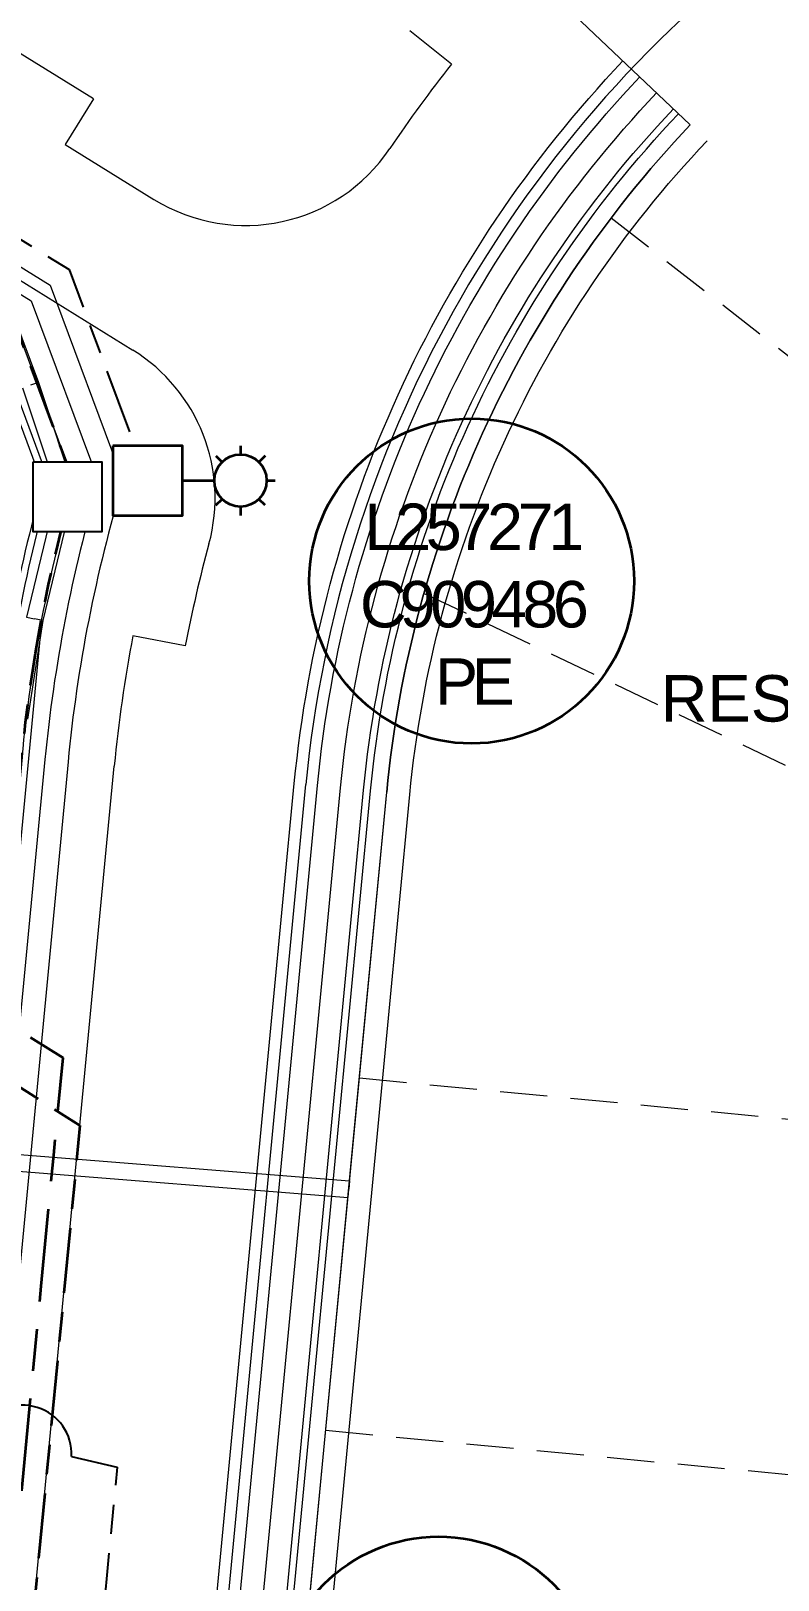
# Model space of a CAD drawing. Header units: metres. Extents: x 0 to 309348, y 0 to 6272736.
# Drawn here: x 309015.9 to 309048.2, y 6271904.4 to 6271971.2 of the extents above; entities that cross this region are included whole.
import ezdxf
from ezdxf.enums import TextEntityAlignment as Align

# ---------------------------------------------------------------- set-up
doc = ezdxf.new("R2010")
doc.units = ezdxf.units.M
doc.linetypes.add('Cable Exist UG', pattern=[8.2, 4, -1.2, 1.8, -1.2])
doc.linetypes.add('DASHEDX2', pattern=[38.1, 25.4, -12.7])
doc.layers.get('0').update_dxf_attribs({"color": 6})
for name, color, linetype, lineweight in [('_User Miscellaneous1', 30, 'Continuous', 13), ('_User Miscellaneous7', 3, 'Continuous', 13), ('_User_HV_Exist', 1, 'Continuous', 35), ('_User_LV_Exist', 5, 'Continuous', 35), ('Cadastre Developer_SP_NEW', 92, 'Continuous', 15), ('Cadastre Roads_SP_NEW', 214, 'Continuous', 15)]:
    doc.layers.add(name, color=color, linetype=linetype, lineweight=lineweight)
doc.layers.add('_User Miscellaneous10', color=252, linetype='Continuous', lineweight=13, plot=False, transparency=0.85)
doc.layers.add('Services_SP_NEW_R4', color=2, linetype='Continuous')
doc.layers.add('SupportsUG_SP_LV_SL_NEW', color=2, linetype='Continuous')
doc.styles.add('ARIAL', font='arial.ttf', dxfattribs={"height": 2})
doc.styles.add('SL_LABEL', font='arial.ttf', dxfattribs={"height": 2})
doc.styles.get("Standard").update_dxf_attribs({"font": 'arial.ttf'})
doc.linetypes.add('Cable 4', pattern='A,5.25,-0.1,["o",Standard,S=2,R=0,X=0.2,Y=-0.7],-2', length=7.35)
doc.linetypes.add('IE Trench HV', pattern='A,5,-0.2,["/",Standard,S=2,R=0,X=0.5,Y=-1],-2', length=7.2)

# ---------------------------------------------------------------- blocks, each defined once
blk = doc.blocks.new('SL_LANTERN_NEW')
at = {"flags": 9}
for tag, p in [('LANTNUMBER', (-1.4, 2.6)), ('LOUTREACH', (-1.4, 2.2)), ('LOUTREACHVOCAB', (-1.4, 2)), ('LRATECODE', (-1.4, 1.8)), ('LREMOVE', (-1.4, 1.6)), ('LREPLACE', (-1.4, 1.4)), ('LTYPEVOCAB', (-1.4, 1)), ('LEGEND', (-1.4, 0.8)), ('LTYPE', (-1.4, 1.2)), ('SUBURB', (-1.4, 0.6)), ('STREETNAME', (-1.4, 0.4)), ('LOCATION', (-1.4, 0.2)), ('LNEW', (-6.4, 0)), ('LMASTVOCAB', (-6.2, 0)), ('LMAST', (-6, 0)), ('LLAMPVOCAB', (-5.8, 0)), ('LLAMP', (-5.6, 0)), ('LEXIST', (-5.4, 0)), ('LCHARGE3PERCENT', (-5.2, 0)), ('LCHARGE3', (-5, 0)), ('LCHARGE2PERCENT', (-4.8, 0)), ('LCHARGE2', (-4.6, 0)), ('LCHARGE1PERCENT', (-4.4, 0)), ('LCHARGE1', (-4.2, 0)), ('LCATEGORY', (-4, 0)), ('LBRACKETVOCAB', (-3.8, 0)), ('LBRACKET', (-3.6, 0)), ('LKINGHEIGHT', (-3.4, 0)), ('CREPLACE', (-3.2, 0)), ('CREMOVE', (-3, 0)), ('CNUMBER', (-2.8, 0)), ('CNEW', (-2.6, 0)), ('CEXIST', (-2.4, 0)), ('USAGE', (-2.2, 0)), ('STATE', (-2, 0)), ('OWNED_BY', (-1.8, 0)), ('ORIENTATION', (-1.6, 0)), ('OPERATING_VOLTAGE', (-1.4, 0)), ('NOTES', (-1.4, 0)), ('NO_PHASES', (-1.2, 0)), ('LANTERN_TYPE', (-1, 0)), ('LANTERN_PURPOSE', (-0.8, 0)), ('CONTROL_TYPE', (-0.6, 0)), ('CONSTRUCTED_VOLTAGE', (-0.4, 0)), ('MAINTAINED_BY', (-1.4, -0.663))]:
    blk.add_attdef(tag, text='', height=0.2, rotation=270, dxfattribs=at).set_placement(p, align=Align.MIDDLE_LEFT)
at = {"style": 'SL_LABEL', "flags": 8}
blk.add_attdef('ASSET_NUM', text='', height=1, dxfattribs=at).set_placement((7, 1), align=Align.MIDDLE_LEFT)
for tag, p, height, flags in [('OPERATED_BY', (-1.4, -0.407), 0.2, 9), ('Z', (0, 0), 0.001, 1)]:
    blk.add_attdef(tag, p, '', height=height, rotation=270, dxfattribs=dict(flags=flags))
at = {"style": 'SL_LABEL', "flags": 9}
blk.add_attdef('STREET_CODE', text='', height=0.001, rotation=270, dxfattribs=at).set_placement((0.001, 0), align=Align.MIDDLE_LEFT)
at = {"flags": 8}
blk.add_attdef('LNUMBER', text='', height=1, dxfattribs=at).set_placement((7, -1), align=Align.MIDDLE_LEFT)
blk.add_wipeout([(5.688, 0), (5.061, -1.061), (4, -1.688), (2.939, -1.061), (2.313, 0), (2.939, 1.061), (4, 1.687), (5.061, 1.061)])
for p, q in [((4, 1.5), (4, 1.125)), ((2.939, 1.061), (3.205, 0.795)), ((5.061, 1.061), (4.795, 0.795)), ((0, 0), (2.875, 0)), ((5.125, 0), (5.5, 0)), ((2.939, -1.061), (3.205, -0.795)), ((4, -1.125), (4, -1.5)), ((5.061, -1.061), (4.795, -0.795))]:
    blk.add_line(p, q)
blk.add_circle((4, 0), 1.125)
blk = doc.blocks.new('*U279')
at = {"width": 0.9, "flags": 8}
blk.add_attdef('ASSET_NUM', text='', height=2, dxfattribs=at).set_placement((4, 2), align=Align.MIDDLE_LEFT)
at = {"flags": 1}
blk.add_attdef('Z', (-2.351, -1.813), '', height=0.2, rotation=270, dxfattribs=at)
at = {"flags": 9}
for tag, p in [('NOTES', (-2, -1.813)), ('LOCATION', (-1.4, -1.813)), ('LEGEND', (-1.2, -1.813)), ('USAGE', (-1, -1.813))]:
    blk.add_attdef(tag, text='', height=0.2, rotation=270, dxfattribs=at).set_placement(p, align=Align.MIDDLE_LEFT)
at = {"ltscale": 10}
blk.add_wipeout([(-1.5, -1.5), (-1.5, 1.5), (1.5, 1.5), (1.5, -1.5)], dxfattribs=at)
blk.add_lwpolyline([(-1.5, 1.5), (-1.5, -1.5), (1.5, -1.5), (1.5, 1.5)], close=True)
at = {"flags": 9}
for tag, p in [('SUBURB', (-1.8, -1.813)), ('STREETNAME', (-1.6, -1.813)), ('STATE', (-0.8, -1.813)), ('OWNED_BY', (-0.6, -1.813)), ('COLUMN_TYPE', (-0.4, -1.813)), ('STREET_CODE', (-0.2, -1.813)), ('STRUCTURE_PLANT_NUMBER', (0.031, -1.813))]:
    blk.add_attdef(tag, text='', height=0.2, rotation=270, dxfattribs=at).set_placement(p, align=Align.MIDDLE_LEFT)

msp = doc.modelspace()

# ---------------------------------------------------------------- linework, layer by layer
at = {"layer": '_User Miscellaneous1', "ltscale": 0.75}
for p, q in [((309015.18915, 6271958.91621), (309016.26469, 6271956.02936)), ((309015.58568, 6271955.79023), (309017.14281, 6271951.10107)), ((309016.26469, 6271956.02936), (309015.92734, 6271955.90368)), ((309016.26899, 6271956.01713), (309015.92734, 6271955.90368)), ((309016.26899, 6271956.01713), (309017.90336, 6271951.09535)), ((309017.14281, 6271951.10107), (309016.68322, 6271949.78367)), ((309017.14281, 6271951.10107), (309017.52308, 6271951.09821)), ((309017.90336, 6271951.09535), (309017.37479, 6271949.58018)), ((309017.90336, 6271951.09535), (309017.52308, 6271951.09821)), ((309016.68322, 6271949.78367), (309015.75018, 6271945.91548)), ((309016.68322, 6271949.78367), (309017.029, 6271949.68192)), ((309017.37479, 6271949.58018), (309016.45703, 6271945.77536)), ((309017.37479, 6271949.58018), (309017.029, 6271949.68192)), ((309015.75018, 6271945.91548), (309016.10361, 6271945.84542)), ((309016.45703, 6271945.77536), (309015.79345, 6271941.52029)), ((309016.45703, 6271945.77536), (309016.10361, 6271945.84542))]:
    msp.add_line(p, q, dxfattribs=at)
at = {"layer": '_User Miscellaneous1', "ltscale": 0.7}
for p, q in [((309014.92369, 6271922.81751), (309029.6778, 6271921.63173)), ((309014.86601, 6271922.09982), (309029.62012, 6271920.91404)), ((309029.62012, 6271920.91404), (309029.64896, 6271921.27289)), ((309029.6778, 6271921.63173), (309029.64896, 6271921.27289))]:
    msp.add_line(p, q, dxfattribs=at)
at = {"layer": '_User Miscellaneous10', "linetype": 'DASHEDX2', "ltscale": 0.08}
for p, q in [((309040.95944, 6271963.11152), (309071.28566, 6271939.52137)), ((309032.86764, 6271946.9539), (309065.49933, 6271931.44395)), ((309030.10674, 6271926.0644), (309059.97075, 6271923.21116)), ((309028.65682, 6271910.88851), (309058.52083, 6271908.03526))]:
    msp.add_line(p, q, dxfattribs=at)
at = {"layer": '_User Miscellaneous10', "color": 4, "flags": 128}
msp.add_lwpolyline([(308900.22864, 6272058.83113), (308878.2538, 6272042.14651), (309014.07724, 6271958.00521), (309016.44786, 6271951.64221, 0.04526378), (309014.26014, 6271939.99833), (309012.64959, 6271923.14119), (309010.60431, 6271901.73397), (309005.80159, 6271897.76893, -0.12139915), (308982.63567, 6271905.25588), (308935.13972, 6271934.67916), (308894.98536, 6271959.55439), (308825.86892, 6272002.37136)], format="xyb", dxfattribs=at)
at = {"layer": '_User Miscellaneous10', "flags": 128}
for points in [[(308900.41005, 6272058.5922), (308878.78295, 6272042.1716), (309014.32251, 6271958.20617), (309016.76332, 6271951.65478, 0.04564039), (309014.55878, 6271939.96979), (309012.94823, 6271923.11266), (309010.89113, 6271901.58173), (309005.90019, 6271897.4613, -0.12199489), (308982.47779, 6271905.00079), (308934.98173, 6271934.42413), (308894.82738, 6271959.29936), (308825.88616, 6272002.00777)], [(308901.01476, 6272057.79575), (308880.54681, 6272042.25525), (309015.1401, 6271958.87602), (309017.81548, 6271951.695, 0.04691551), (309015.55425, 6271939.87468), (309013.9437, 6271923.01755), (309011.84721, 6271901.07429), (309006.2311, 6271896.43774, -0.1239421), (308981.95152, 6271904.15047), (308934.45511, 6271933.57403), (308894.30075, 6271958.44927), (308825.94364, 6272000.79583)], [(308901.61947, 6272056.99931), (308882.31066, 6272042.3389), (309015.95768, 6271959.54587), (309018.86864, 6271951.73254, 0.04822202), (309016.54972, 6271939.77957), (309014.93916, 6271922.92244), (309012.80328, 6271900.56684), (309006.56538, 6271895.41695, -0.12583219), (308981.42524, 6271903.30015), (308933.92848, 6271932.72394), (308893.77412, 6271957.59917), (308826.00113, 6271999.58388)], [(308902.22418, 6272056.20286), (308884.07452, 6272042.42254), (309016.77527, 6271960.21572), (309019.92283, 6271951.76733, 0.04956123), (309017.54518, 6271939.68446), (309015.93463, 6271922.82733), (309013.75935, 6271900.0594), (309006.90291, 6271894.39885, -0.12766792), (308980.89897, 6271902.44984), (308933.40185, 6271931.87384), (308893.2475, 6271956.74907), (308826.05861, 6271998.37193)]]:
    msp.add_lwpolyline(points, format="xyb", dxfattribs=at)
at = {"layer": '_User Miscellaneous7', "flags": 128}
msp.add_lwpolyline([(309016.39646, 6271945.72063), (309012.47352, 6271904.66054), (309012.47352, 6271904.66054), (309012.47352, 6271904.66054), (309012.47352, 6271904.66054)], dxfattribs=at)
at = {"layer": '_User_HV_Exist', "color": 1, "linetype": 'Cable Exist UG', "flags": 128}
msp.add_lwpolyline([(309045.644, 6271791.43715), (309042.67263, 6271791.8506), (309044.8956, 6271807.96819), (309022.68556, 6271811.03144), (309018.60468, 6271816.19043), (309006.85817, 6271817.31271), (309009.6992, 6271847.04888), (309012.63401, 6271877.76655), (309007.8389, 6271883.75725), (309008.95005, 6271894.79217), (309014.71542, 6271899.55196), (309016.39137, 6271917.09351, -0.07095511), (309016.39137, 6271917.09351), (309016.9301, 6271922.73223), (309017.33151, 6271926.93371), (309009.84221, 6271931.57325), (309002.64203, 6271936.03369), (308994.27687, 6271941.21583)], format="xyb", dxfattribs=at)
at = {"layer": '_User_LV_Exist', "linetype": 'Cable Exist UG', "ltscale": 0.7, "flags": 128}
msp.add_lwpolyline([(308989.5378, 6271944.18693), (308984.41172, 6271947.36249), (308990.76284, 6271957.61465), (309011.26717, 6271944.91242), (309005.97457, 6271936.36895), (309014.70271, 6271930.96195), (309015.55583, 6271939.8912, -0.04685083), (309017.81548, 6271951.695), (309015.1401, 6271958.87602), (309011.57539, 6271961.08432), (309003.76514, 6271965.9227), (308991.02027, 6271973.81802)], format="xyb", dxfattribs=at)
msp.add_lwpolyline([(308991.64431, 6271947.58731), (308989.94615, 6271948.66284), (308992.06318, 6271952.08023), (309005.73274, 6271943.61207), (309000.44014, 6271935.0686), (309009.8337, 6271929.24938), (309018.05733, 6271924.01623), (309015.67149, 6271899.04451), (309008.80764, 6271893.37784), (309007.69577, 6271882.33581), (309007.40951, 6271879.49292), (309007.40951, 6271879.49292), (309009.53195, 6271876.84128), (309003.89969, 6271817.89027), (308998.21873, 6271813.39649), (308970.28452, 6271817.24924)], dxfattribs=at)
at = {"layer": '_User_LV_Exist', "linetype": 'Continuous'}
for centre in [(309034.94534, 6271947.47268), (309033.51982, 6271899.30565)]:
    msp.add_circle(centre, 7, dxfattribs=at)
at = {"layer": 'Cadastre Developer_SP_NEW', "ltscale": 15, "transparency": 33554687}
for p, q in [((309030.43831, 6271980.33658), (309044.36891, 6271967.12043)), ((309025.75697, 6271880.53672), (309031.28263, 6271938.37197))]:
    msp.add_line(p, q, dxfattribs=at)
msp.add_arc((309079.53029, 6271933.76233), 48.46737, 136.5075476, 174.5424479, dxfattribs=at)
at = {"layer": 'Cadastre Roads_SP_NEW', "color": 4, "linetype": 'Continuous', "ltscale": 2, "transparency": 33554495}
for p, q in [((309018.63614, 6271968.23835), (308863.84814, 6272064.12802)), ((308859.47714, 6272057.07221), (309020.3354, 6271957.42209)), ((309034.07794, 6271969.73871), (309032.27451, 6271971.16616)), ((309018.63614, 6271968.23835), (309017.4249, 6271966.28313)), ((309017.4249, 6271966.28313), (309021.25034, 6271963.91331)), ((309022.60093, 6271944.6831), (309020.34211, 6271945.11641)), ((309015.87933, 6271901.21989), (309019.53612, 6271939.49425)), ((309015.94828, 6271814.67265), (309027.79849, 6271938.70485))]:
    msp.add_line(p, q, dxfattribs=at)
for centre, radius, start, end in [((309079.52993, 6271933.76302), 51.96737, 127.1405786, 174.5424479), ((309079.52993, 6271933.76302), 57.96737, 141.637726, 146.0867083), ((309025.19968, 6271970.28973), 7.5, 238.2221889, 326.0867083), ((309079.52993, 6271933.76302), 57.96737, 164.6918708, 169.1408531), ((309079.52993, 6271933.76302), 60.26737, 169.1408531, 174.5424479)]:
    msp.add_arc(centre, radius, start, end, dxfattribs=at)
at = {"layer": 'Services_SP_NEW_R4', "color": 4, "linetype": 'Cable Exist UG', "ltscale": 0.7, "flags": 128}
msp.add_lwpolyline([(309017.70028, 6271909.76483), (309019.66466, 6271909.29672), (309018.95814, 6271901.90173)], dxfattribs=at)
at = {"layer": 'Services_SP_NEW_R4', "linetype": 'Cable 4', "ltscale": 0.7}
msp.add_arc((309015.58371, 6271909.85132), 2.11834, 357.66002, 147.3842882, dxfattribs=at)

# ---------------------------------------------------------------- block references
at = {"layer": '_User_LV_Exist', "color": 2, "linetype": 'IE Trench HV', "ltscale": 0.75}
msp.add_blockref('SL_LANTERN_NEW', (309020.97807, 6271951.79929), dxfattribs=at)

# ---------------------------------------------------------------- texts
at = {"layer": '_User Miscellaneous10', "style": 'ARIAL'}
msp.add_text('RESIDUE', height=2, dxfattribs=at).set_placement((309049.30391, 6271941.41698), align=Align.CENTER)
at = {"layer": '_User_LV_Exist', "insert": (309034.94534, 6271946.47268), "char_height": 2, "width": 11.3087193, "attachment_point": 5}
msp.add_mtext('{\\T0.8;L257271\\PC909486\\PPE}', dxfattribs=at)

# ---------------------------------------------------------------- next in the draw order: linework, layer by layer
at = {"layer": '_User Miscellaneous10', "flags": 128}
for points in [[(308833.98741, 6271820.10669), (308889.60594, 6271812.54848), (308997.6292, 6271797.94217), (309001.01956, 6271793.39955), (309015.19784, 6271791.41027), (309019.70066, 6271794.95927), (309041.68206, 6271791.98764), (309043.49509, 6271805.13295), (309021.08092, 6271808.22436), (309015.50357, 6271815.27516), (309021.3385, 6271876.34743), (309022.97878, 6271893.51567), (309025.87623, 6271923.84231), (309027.30076, 6271938.75241, -0.16749916), (309041.46705, 6271969.87346, -0.16749916)], [(308833.433, 6271819.17284), (308889.47128, 6271811.55759), (308997.079, 6271797.00746), (309000.46761, 6271792.4672), (309015.48161, 6271790.36066), (309019.98676, 6271793.9115), (309042.53642, 6271790.86305), (309044.62234, 6271805.98694), (309021.6158, 6271809.16005), (309016.53727, 6271815.58025), (309022.33397, 6271876.25232), (309023.97425, 6271893.42057), (309026.87169, 6271923.7472), (309028.29623, 6271938.6573, -0.16749916), (309042.19251, 6271969.18521, -0.16749916)], [(308832.87858, 6271818.23899), (308889.33663, 6271810.5667), (308996.5288, 6271796.07276), (308999.91565, 6271791.53485), (309015.76538, 6271789.31105), (309020.27286, 6271792.86373), (309043.39078, 6271789.73845), (309045.74959, 6271806.84094), (309022.15068, 6271810.09575), (309017.57098, 6271815.88534), (309023.32943, 6271876.15721), (309024.96971, 6271893.32546), (309027.86716, 6271923.65209), (309029.29169, 6271938.56219, -0.16749916), (309042.91798, 6271968.49695, -0.16749916)], [(308832.32417, 6271817.30514), (308889.20197, 6271809.5758), (308995.9786, 6271795.13805), (308999.3637, 6271790.60249), (309016.04916, 6271788.26144), (309020.55896, 6271791.81595), (309044.24514, 6271788.61386), (309046.87685, 6271807.69493), (309022.68556, 6271811.03144), (309018.60468, 6271816.19043), (309024.3249, 6271876.0621), (309025.96518, 6271893.23035), (309028.86263, 6271923.55698), (309030.28716, 6271938.46708, -0.16749916), (309043.64344, 6271967.80869, -0.16749916)], [(308831.76976, 6271816.37129), (308889.06731, 6271808.58491), (308995.42841, 6271794.20335), (308998.81175, 6271789.67014), (309016.33293, 6271787.21183), (309020.84506, 6271790.76818), (309045.0995, 6271787.48926), (309048.0041, 6271808.54892), (309023.22044, 6271811.96714), (309019.63838, 6271816.49552), (309025.32037, 6271875.96699), (309026.96065, 6271893.13524), (309029.8581, 6271923.46187), (309031.28263, 6271938.37197, -0.16749916), (309044.36891, 6271967.12043, -0.16749916)], [(308831.21534, 6271815.43744), (308888.93266, 6271807.59402), (308994.87821, 6271793.26864), (308998.25979, 6271788.73779), (309016.6167, 6271786.16222), (309021.13116, 6271789.7204), (309045.95386, 6271786.36466), (309049.13135, 6271809.40292), (309023.75532, 6271812.90283), (309020.67208, 6271816.80061), (309026.31584, 6271875.87188), (309027.95611, 6271893.04013), (309030.85356, 6271923.36677), (309032.27809, 6271938.27687, -0.16749916), (309045.09437, 6271966.43217, -0.16749916)]]:
    msp.add_lwpolyline(points, format="xyb", dxfattribs=at)
at = {"layer": '_User Miscellaneous10', "color": 4, "flags": 128}
msp.add_lwpolyline([(308832.15785, 6271817.02498), (308889.16157, 6271809.27854), (308995.81355, 6271794.85764), (308999.19811, 6271790.32279), (309016.13429, 6271787.94656), (309020.64479, 6271791.50162), (309044.50145, 6271788.27648), (309047.21502, 6271807.95113), (309022.84602, 6271811.31215), (309018.91479, 6271816.28196), (309024.62354, 6271876.03357), (309026.26382, 6271893.20182), (309029.16127, 6271923.52845), (309030.5858, 6271938.43855, -0.16749916), (309043.86108, 6271967.60221, -0.16749916)], format="xyb", dxfattribs=at)
at = {"layer": 'Cadastre Roads_SP_NEW', "color": 4, "linetype": 'Continuous', "ltscale": 2, "transparency": 33554495}
msp.add_arc((309016.38535, 6271951.04705), 7.5, 344.6918708, 58.2221889, dxfattribs=at)

# ---------------------------------------------------------------- next in the draw order: block references
at = {"layer": '_User_LV_Exist', "ltscale": 0.7}
msp.add_blockref('*U279', (309020.97807, 6271951.79929), dxfattribs=at)
at = {"layer": 'SupportsUG_SP_LV_SL_NEW', "ltscale": 0.7}
ref = msp.add_blockref('*U279', (309017.52308, 6271951.09821), dxfattribs=at)
ref.add_attrib('ASSET_NUM', '909486', dxfattribs={"layer": '0', "ltscale": 0.7, "height": 2, "width": 0.9}).set_placement((309006.46125, 6271951.58138), align=Align.MIDDLE_LEFT)

# ---------------------------------------------------------------- next in the draw order: linework, layer by layer
at = {"layer": 'Services_SP_NEW_R4', "color": 4, "linetype": 'Cable Exist UG', "ltscale": 0.7, "flags": 128}
msp.add_lwpolyline([(309006.91797, 6271967.49856), (309017.59286, 6271960.88557), (309020.29777, 6271953.62527)], dxfattribs=at)

doc.saveas('drawing.dxf')
